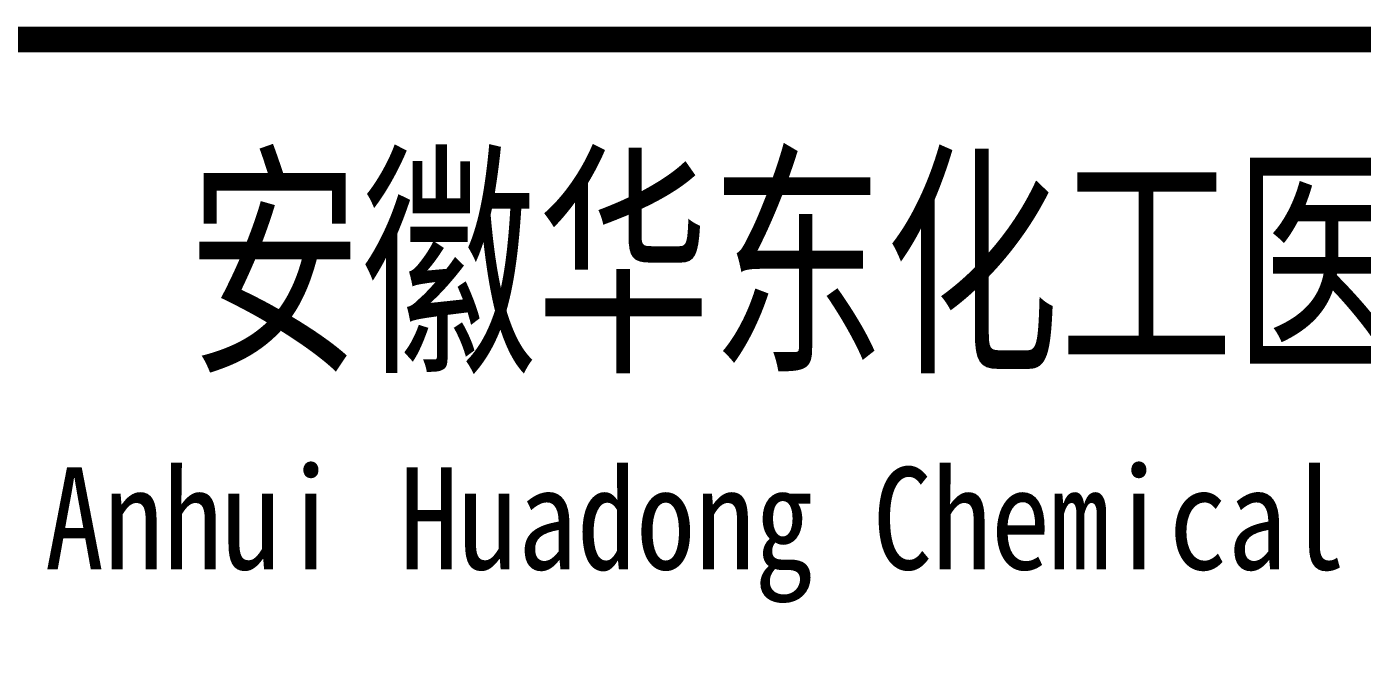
# Model space of a CAD drawing. Extents: x 4981409 to 5298492, y -444687 to -298607.
# Drawn here: x 5266425 to 5270081, y -424766 to -423019 of the extents above; entities that cross this region are included whole.
import ezdxf
from ezdxf.enums import TextEntityAlignment as Align

# ---------------------------------------------------------------- set-up
doc = ezdxf.new("R2010")
doc.units = 0
doc.header["$LTSCALE"] = 1000
doc.header["$MEASUREMENT"] = 0
doc.layers.get('0').update_dxf_attribs({"linetype": 'CONTINUOUS'})
doc.styles.add('ECEC_TQ_S', font='')
doc.styles.get('ECEC_TQ_S').set_extended_font_data('SimSun')

msp = doc.modelspace()

# ---------------------------------------------------------------- linework, layer by layer
msp.add_lwpolyline([(5282488.7, -423054, 70, 70, 0), (5264488.7, -423054, 70, 70, 0), (5264488.7, -429054, 0, 0, 0)], format="xyseb")

# ---------------------------------------------------------------- texts
at = {"style": 'ECEC_TQ_S'}
for s, height, width, p in [('安徽华东化工医药工程有限责任公司', 500, 0.7, (5270683.6, -423654)), ('安徽华东化工医药工程有限责任公司', 500, 0.7, (5270683.6, -423654)), ('Anhui Huadong Chemical & Medical Engineering Co.,Ltd', 280, 0.85, (5270683.6, -424404)), ('Anhui Huadong Chemical & Medical Engineering Co.,Ltd', 280, 0.85, (5270683.6, -424404))]:
    msp.add_text(s, height=height, dxfattribs=dict(at, width=width)).set_placement(p, align=Align.MIDDLE)

doc.saveas('drawing.dxf')
